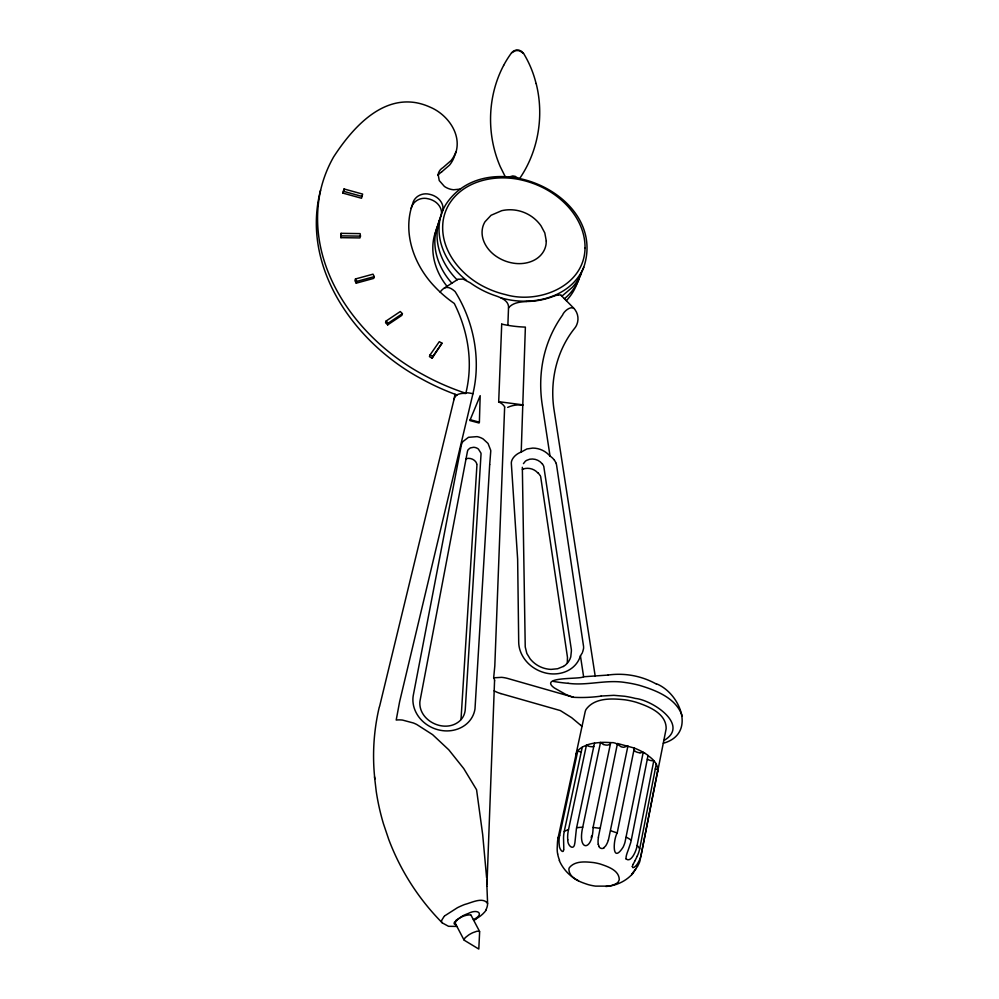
<?xml version="1.0" encoding="UTF-8"?>
<svg xmlns="http://www.w3.org/2000/svg" width="999" height="999" viewBox="0 0 999 999"><rect width="100%" height="100%" fill="white"/><g stroke="black" fill="none" stroke-linecap="round" stroke-linejoin="round"><path stroke-width="1.5" d="M486.925 884.515L486.925 883.84M583.603 647.364L583.553 648.351M479.383 422.165L480.182 395.666L469.855 420.554L479.058 423.002L479.383 422.165L470.167 419.717M582.33 652.809L580.444 655.868A23.926 23.926 0 0 1 576.323 663.761C568.793 673.314 555.107 675.936 543.843 672.514A37.288 37.288 0 0 1 532.667 667.107C524.687 661.45 518.868 652.26 518.706 642.32L517.644 559.165L511.338 463.474A6.856 6.856 0 0 1 511.6 461.163L512.075 459.89A12.313 12.313 0 0 1 513.786 457.217L514.423 456.481A16.159 16.159 0 0 1 515.209 455.706L515.996 455.02A17.895 17.895 0 0 1 521.216 452.06L525.374 327.11A128.509 128.509 0 0 1 501.71 324.113M494.555 680.781L486.913 886.188M507.867 325.337L508.566 306.593C508.066 300.562 501.436 297.877 496.491 296.079A95.28 95.28 0 0 1 470.367 282.892L463.149 279.083L457.992 279.258M501.71 324.138L498.701 401.673L522.789 404.845M479.645 931.792L478.796 949.05L464.248 940.234M476.948 464.91L461.001 719.53M438.186 174.7L439.248 180.569L444.418 186.451A19.156 19.156 0 0 0 453.546 189.773L460.064 189.136M494.605 680.781A5.569 5.569 0 0 0 493.668 677.834L494.805 665.958L504.632 407.13M583.503 648.801L582.604 652.16M582.28 747.14L564.235 831.505A35.402 35.402 0 0 0 563.536 838.024L563.786 847.876A15.972 15.972 0 0 1 563.686 849.699L563.673 849.699M598.364 837.212L617.482 743.481L634.34 748.076L617.207 832.954C613.111 839.784 611.775 864.847 623.164 847.077A34.291 34.291 0 0 0 624.974 842.332L643.219 752.284L640.022 752.809M632.342 866.558C632.604 870.029 637.2 864.697 637.812 863.186A27.185 27.185 0 0 0 641.346 853.97L657.879 769.505A12.962 12.962 0 0 0 656.206 764.185M563.648 849.849C563.349 854.382 558.978 848.763 559.278 845.179A27.697 27.697 0 0 1 559.702 835.276M467.507 451.123L420.104 700.374A16.621 16.621 0 0 0 419.83 702.597C419.268 720.679 443.094 732.504 457.717 722.514A16.871 16.871 0 0 0 463.736 715.521A18.194 18.194 0 0 0 465.284 709.14L481.019 454.333A5.257 5.257 0 0 0 480.956 453.121L478.396 449.051A8.317 8.317 0 0 0 473.626 447.29L470.342 447.914L468.319 449.513A4.883 4.883 0 0 0 467.619 450.736M610.676 742.644A74.138 74.138 0 0 0 600.511 742.444L582.742 827.147C577.035 851.997 592.857 851.573 593.081 827.422L610.676 742.632C615.471 742.145 617.607 744.442 621.078 746.765A10.914 10.914 0 0 0 623.888 747.277L627.946 745.891L608.391 840.184M455.044 394.268L453.796 400.162A5.057 5.057 0 0 0 453.683 400.761L379.545 706.58M567.32 662.911L567.469 657.317L540.646 476.448M626.186 858.978C631.156 863.186 636.638 850.224 637.15 845.354L653.808 760.651L653.184 760.714A10.34 10.34 0 0 1 648.351 759.727A7.23 7.23 0 0 1 647.315 759.153M637.237 856.143A34.715 34.715 0 0 0 639.71 848.775L656.243 764.16M628.471 849.35L630.619 842.906A40.484 40.484 0 0 0 631.256 840.209L648.051 755.406A48.289 48.289 0 0 0 644.817 753.234M591.221 837.649L591.57 835.963M567.794 839.822C567.295 845.604 573.926 851.273 574.762 843.406A21.978 21.978 0 0 0 574.949 842.357L576.386 828.895A42.108 42.108 0 0 1 576.623 827.696L594.492 743.081M567.744 839.834A33.054 33.054 0 0 1 568.518 829.632L586.438 745.154A41.871 41.871 0 0 1 594.855 743.056L600.511 742.444L603.533 744.492M557.654 853.97L557.405 852.472A27.148 27.148 0 0 1 557.217 847.639L557.442 843.119A28.297 28.297 0 0 1 558.054 838.136L575.674 756.181A9.391 9.391 0 0 1 575.836 755.107L585.102 712.05A10.227 10.227 0 0 1 586.051 709.427C594.705 697.414 612.175 698.388 625.312 699.849A84.166 84.166 0 0 1 635.926 702.172C648.251 706.231 666.445 713.249 666.158 728.721L639.772 861.638A30.132 30.132 0 0 1 637.449 866.395M581.306 751.723A10.664 10.664 0 0 1 577.734 751.061L559.652 835.264A9.853 9.853 0 0 0 558.041 838.136M320.542 190.235C300.449 267.695 355.357 343.668 421.491 378.858A249.563 249.563 0 0 0 457.08 395.017A6.419 6.419 0 0 0 454.533 397.914L453.958 399.612M440.147 292.083A15.335 15.335 0 0 1 444.368 288.024C448.176 286.014 452.347 289.061 455.107 291.558C470.492 316.159 478.159 345.904 475.899 374.95A124.975 124.975 0 0 1 472.927 393.781L399.588 701.847L396.203 720.042A27.448 27.448 0 0 1 402.535 720.079L413.436 723.001A58.953 58.953 0 0 1 416.67 724.45L432.592 734.64L448.788 749.812L463.723 768.543L476.573 789.747L482.692 834.677L486.613 877.734M442.594 210.939C444.43 204.87 439.985 198.801 434.727 196.154A19.431 19.431 0 0 0 429.607 194.318C422.465 192.382 414.235 196.353 412.662 203.796C402.172 232.68 414.086 265.135 434.577 286.513A121.741 121.741 0 0 0 454.283 303.459C465.522 325.824 471.178 351.236 468.731 376.261A120.155 120.155 0 0 1 465.971 392.757A26.786 26.786 0 0 1 472.914 393.793M344.068 188.973L342.944 193.119L361.513 198.239L362.637 194.093L344.068 188.973L343.556 190.784M342.944 193.119L343.456 191.308L362.038 196.428M341.096 233.341L340.921 237.662L359.94 237.924L360.464 236.139L360.115 233.616L341.096 233.341L340.921 237.662M437.237 226.748C430.631 246.441 438.349 268.294 451.898 283.179M439.435 220.117C432.33 241.421 441.77 264.585 457.117 279.82M355.482 278.958L354.945 280.719L356.231 283.179L373.751 278.384L374.288 276.623L373.002 274.176L355.482 278.958L356.768 281.406L356.231 283.179M435.189 232.942C429.133 251.236 435.189 271.678 447.028 286.313M386.138 321.004L385.577 322.752L387.687 324.875L401.823 315.384L402.397 313.649L400.287 311.538L386.138 321.004L388.249 323.127L387.687 324.875M435.277 232.667L441.421 214.111A48.164 48.164 0 0 1 445.629 204.832C486.101 141.758 608.553 193.756 583.728 267.357L576.336 285.364A49.475 49.475 0 0 1 566.321 300.674M430.057 354.92L429.458 356.631L432.167 358.179L442.008 343.206L439.298 341.658L430.057 354.92L432.779 356.468L432.167 358.179M411.188 208.429C412.824 201.024 420.879 196.766 428.159 198.801A19.381 19.381 0 0 1 433.079 200.524C439.085 203.346 443.706 210.714 440.509 217.22C435.901 235.015 442.395 254.021 453.783 267.882A83.466 83.466 0 0 0 466.433 280.407M628.234 849.987L627.297 852.534A35.352 35.352 0 0 0 626.485 855.132L626.261 856.143A7.992 7.992 0 0 0 626.098 858.99M637.262 856.155L634.977 860.738M583.728 267.357C571.116 297.078 533.99 306.031 504.895 298.876A95.542 95.542 0 0 1 500.998 297.902M441.795 920.141L444.118 916.433M633.191 864.222L634.902 860.888M454.17 922.889L454.807 921.64M637.462 866.395L632.717 873.588M503.633 65.41C489.61 91.92 486.95 123.888 495.217 152.597A115.21 115.21 0 0 0 500.237 166.608L505.257 176.723M485.976 909.702L486.363 908.915A13.162 13.162 0 0 0 487.599 903.433L486.925 886.45M523.451 463.623L525.274 461.326A8.966 8.966 0 0 1 526.56 460.402L529.732 459.215A13.049 13.049 0 0 1 542.17 463.748M631.618 874.412L633.229 872.302M508.516 307.929C512.674 302.734 519.98 301.873 526.223 301.586M519.68 178.484C538.436 151.149 544.255 115.609 536.163 83.554M432.779 356.468L442.008 343.206M635.701 869.08L633.341 872.177M503.633 65.422A97.64 97.64 0 0 1 511.563 52.822L515.334 50.749A9.703 9.703 0 0 1 519.842 50.949L523.439 53.359M444.505 915.983L457.455 907.691A84.366 84.366 0 0 1 464.76 904.457C471.316 902.871 482.754 896.565 487.587 903.396M631.718 874.612L632.504 873.838L631.306 875.112A37.875 37.875 0 0 1 619.492 883.153L616.945 884.177A41.321 41.321 0 0 1 612.375 885.514C604.02 887.1 617.956 884.839 618.568 881.193A5.332 5.332 0 0 0 619.268 879.445C619.005 870.154 607.679 866.558 600.324 864.048A57.58 57.58 0 0 0 593.731 862.599C585.726 861.737 575.199 860.601 569.48 867.519A5.295 5.295 0 0 0 568.881 869.068C569.055 878.496 580.694 882.092 588.086 884.59A57.53 57.53 0 0 0 595.504 886.125L609.065 886.138L605.856 886.5M610.352 744.18L607.717 745.104A10.302 10.302 0 0 1 603.546 744.467M455.806 920.504L462.674 915.896A47.265 47.265 0 0 1 468.269 913.473C477.984 908.328 484.865 914.285 473.351 919.629M521.216 452.048L526.873 448.963L532.779 448.089A22.777 22.777 0 0 1 548.663 454.657L550.037 456.081A16.896 16.896 0 0 1 553.471 459.065L553.883 459.565M603.871 847.701L605.594 846.016A21.104 21.104 0 0 0 608.316 840.171M561.875 296.166L572.302 287.362A48.189 48.189 0 0 0 581.356 273.189M388.249 323.127L402.397 313.649M444.393 288.012L457.792 279.383M441.471 172.09L449.513 165.147A27.497 27.497 0 0 0 454.395 156.319C463.711 136.426 448.314 114.623 429.882 107.055A58.566 58.566 0 0 0 416.171 102.722C379.945 96.416 351.361 129.645 333.666 156.855A122.427 122.427 0 0 0 319.817 194.031C305.844 269.255 358.903 339.96 422.465 374.3A250.587 250.587 0 0 0 465.846 393.281M475.974 919.142L473.763 920.404M563.374 666.408L557.667 668.743L551.011 669.392A28.209 28.209 0 0 1 530.119 658.841L526.835 653.458L525.237 646.94L522.34 467.295M663.848 740.546C690.459 725.249 652.272 700.049 635.451 698.451A98.252 98.252 0 0 0 624.575 696.253L613.861 695.329L601.123 696.041M522.39 469.518L523.076 469.168M663.324 743.244C696.415 734.09 680.631 693.443 656.243 683.691M466.071 458.703C470.242 457.367 475.774 459.727 476.91 464.148M509.178 176.973L512.974 175.899A3.646 3.646 0 0 0 514.947 176.236L518.056 178.172M356.768 281.406L374.288 276.623M493.706 677.809L501.648 677.347A34.266 34.266 0 0 1 507.967 678.533L573.576 697.302A143.282 143.282 0 0 0 601.136 696.116M580.444 655.868L583.616 676.76C580.419 679.482 542.345 676.473 552.297 686.288A26.948 26.948 0 0 0 554.545 688.074L565.634 694.342A59.291 59.291 0 0 0 573.576 697.314M557.904 295.005L556.343 295.354A28.459 28.459 0 0 0 554.807 295.829L552.772 296.566A76.386 76.386 0 0 1 526.223 301.486M456.843 926.41L448.539 926.31L442.307 922.914M608.079 675.049L609.228 674.887A77.223 77.223 0 0 1 656.118 683.915M607.941 675.074L583.803 676.748M576.623 827.696L582.742 827.147M341.433 235.864L360.464 236.139M568.094 683.304C587.262 685.938 606.268 679.32 625.386 682.529A113.124 113.124 0 0 1 639.36 685.314C656.081 690.346 676.473 698.139 682.329 716.283M593.081 827.422L600.012 828.321M500.899 693.606L560.364 710.576L571.665 717.694L580.606 725.187M610.689 830.768L617.207 832.954M626.298 837.125L629.183 838.835A48.901 48.901 0 0 1 631.256 840.209M470.791 914.922C465.447 914.472 457.13 918.006 455.094 922.951L463.998 939.972L465.097 937.786L468.656 934.989A34.403 34.403 0 0 1 472.939 932.641L477.185 931.155L479.582 931.455L470.991 915.146M644.817 753.234L643.556 752.472A66.733 66.733 0 0 0 634.328 748.089M586.438 745.154L587.587 745.791A10.502 10.502 0 0 0 591.97 746.703A6.981 6.981 0 0 0 593.781 746.478M595.229 676.335L554.195 410.764C549.487 381.993 556.293 351.086 574.7 328.196A15.26 15.26 0 0 0 576.286 325.761L576.773 324.712A15.26 15.26 0 0 0 575.174 309.915C572.115 304.158 563.811 311.238 562.599 315.01A115.934 115.934 0 0 0 546.203 347.864C540.459 366.208 539.348 385.851 542.232 404.82L550.037 456.081M581.905 726.435L580.731 725.311M561.138 295.429L573.576 308.004M538.049 472.702L540.397 475.899M454.158 923.713L454.445 924.05A2.735 2.735 0 0 0 456.081 924.762M441.908 922.464L441.67 922.177A1.598 1.598 0 0 1 441.595 920.816M542.257 463.686L543.456 465.609M554.12 459.852L554.345 460.152A14.398 14.398 0 0 1 555.194 461.463L555.494 462.025A12.6 12.6 0 0 1 555.806 462.674M633.928 750.099L635.376 751.448A9.84 9.84 0 0 0 640.022 752.746M599 846.315L598.339 844.367M555.943 463.012L556.081 463.336A10.14 10.14 0 0 1 556.605 465.309L583.591 646.615M543.768 466.296L571.391 649.924M559.527 860.326L558.828 858.391A36.851 36.851 0 0 1 557.679 854.07M374.525 776.847L376.236 791.42A233.853 233.853 0 0 0 383.429 823.688L388.773 839.535A237.55 237.55 0 0 0 442.282 922.876M571.44 650.449L570.766 656.93A17.02 17.02 0 0 1 563.424 666.495M486.75 879.994L486.913 883.403M657.717 771.952A9.765 9.765 0 0 0 657.879 769.517A10.877 10.877 0 0 1 655.307 768.918M647.926 755.619A27.348 27.348 0 0 1 656.38 764.073M577.522 750.886A21.129 21.129 0 0 1 586.488 745.316M577.734 751.073A10.577 10.577 0 0 0 576.123 754.058A9.565 9.565 0 0 0 575.836 755.107M500.899 693.581A30.544 30.544 0 0 1 494.168 690.846M507.679 407.38A26.723 26.723 0 0 1 522.739 405.194M523.513 53.309A106.281 106.281 0 0 1 536.088 83.566M511.575 52.822A7.155 7.155 0 0 1 523.376 53.297M438.074 174.688A9.878 9.878 0 0 1 442.957 167.632L450.986 160.639A27.485 27.485 0 0 0 455.881 151.811M498.601 401.948A11.726 11.726 0 0 1 504.707 406.93M578.771 279.633A49.338 49.338 0 0 1 564.398 298.726M456.98 394.805A15.947 15.947 0 0 1 465.821 393.519M578.483 880.743A40.884 40.884 0 0 1 559.253 860.451M637.137 845.366A20.854 20.854 0 0 1 639.672 848.763M632.317 866.52A10.814 10.814 0 0 1 633.229 864.247M564.235 831.493A26.673 26.673 0 0 1 568.456 829.632M374.837 779.108A212.163 212.163 0 0 1 379.283 707.067M568.094 683.304A165.472 165.472 0 0 1 553.159 681.368M523.039 469.043A13.861 13.861 0 0 1 537.824 472.902M557.991 295.242A4.471 4.471 0 0 1 561.226 295.192M438.124 175.287A10.427 10.427 0 0 1 441.483 172.103M604.02 847.939A3.559 3.559 0 0 1 598.826 846.39M598.214 844.38A23.427 23.427 0 0 1 598.476 837.237M486.313 909.939A28.784 28.784 0 0 1 475.836 918.868M546.291 241.034L546.066 244.231A20.38 20.38 0 0 1 543.493 251.536C537.462 261.688 524.338 265.01 513.286 263.149A41.558 41.558 0 0 1 497.49 257.168C487.749 251.174 479.995 239.673 482.554 227.847A20.33 20.33 0 0 1 484.99 221.778L491.058 215.285L501.723 210.677A37.912 37.912 0 0 1 541.008 225.836L544.805 232.929L546.291 241.034M489.685 464.647L474.987 708.99A24.65 24.65 0 0 1 471.091 718.88C464.997 727.946 453.409 732.03 442.819 730.669A35.539 35.539 0 0 1 421.978 720.604C416.396 715.059 412.762 707.367 412.899 699.425A25.275 25.275 0 0 1 413.349 695.042L461.238 445.517A10.365 10.365 0 0 1 462.887 441.595L468.494 437.3L477.06 436.625A18.044 18.044 0 0 1 483.191 438.986L488.049 443.481L490.696 450.299A5.632 5.632 0 0 1 490.734 451.448L489.685 464.647M585.052 247.889C584.415 286.563 538.461 304.27 505.606 294.618A92.82 92.82 0 0 1 485.626 287.525C460.614 275.599 438.786 249.138 443.244 220.03A45.117 45.117 0 0 1 448.851 204.595C463.723 180.032 496.416 173.739 522.664 180.282A92.845 92.845 0 0 1 542.032 187.225C565.109 198.414 585.239 221.104 585.052 247.889"/></g></svg>
